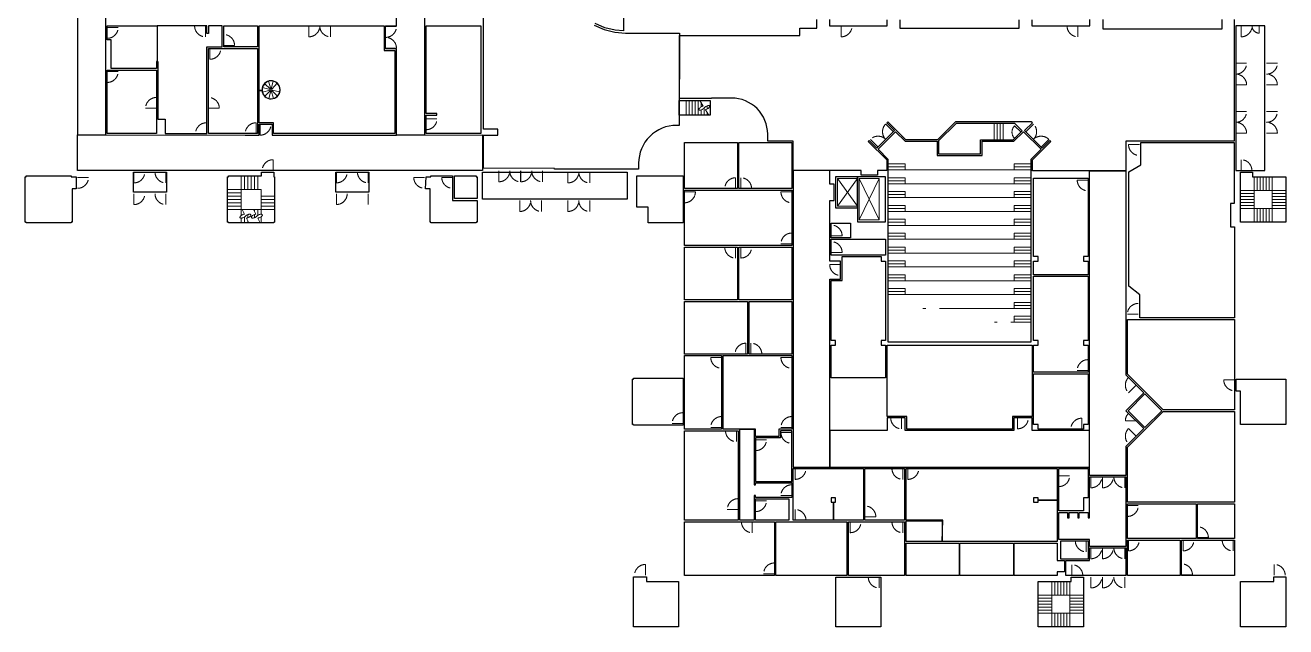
# Model space of a CAD drawing. Header units: inches. Extents: x 1472 to 5724, y 569 to 5704.
# Drawn here: x 1472 to 5657, y 569 to 2566 of the extents above; entities that cross this region are included whole.
import ezdxf

# ---------------------------------------------------------------- set-up
doc = ezdxf.new("R2010")
doc.units = ezdxf.units.IN
doc.header["$LTSCALE"] = 192
doc.header["$MEASUREMENT"] = 0
doc.linetypes.add('HIDDEN', pattern=[0.375, 0.25, -0.125])
for name, color, linetype, lineweight in [('A-DOOR', 3, 'CONTINUOUS', 9), ('A-DOOR-SWNG', 4, 'HIDDEN', 0), ('A-FLOR-EVTR', 3, 'CONTINUOUS', 5), ('A-FLOR-STRS', 6, 'CONTINUOUS', 5)]:
    doc.layers.add(name, color=color, linetype=linetype, lineweight=lineweight)
doc.layers.add('A-SPAC-PPLN-AREA', color=7, linetype='CONTINUOUS', plot=False)

msp = doc.modelspace()

# ---------------------------------------------------------------- linework, layer by layer
at = {"layer": 'A-DOOR'}
for p, q in [((1744.3, 2558.7), (1780.3, 2558.7)), ((2070.3, 2563.7), (2070.3, 2527.7)), ((2413.8, 2563.7), (2413.8, 2527.7)), ((2485.8, 2563.7), (2485.8, 2527.7)), ((2668.3, 2561.7), (2704.3, 2561.7)), ((4180.8, 2563.7), (4180.8, 2527.7)), ((4966.8, 2563.7), (4966.8, 2527.7)), ((5508.8, 2563.7), (5508.8, 2527.7)), ((5568.8, 2563.7), (5568.8, 2539.7)), ((2085.1, 2489.2), (2085.1, 2453.2)), ((2130.8, 2499.2), (2166.8, 2499.2)), ((2668.3, 2489.7), (2704.3, 2489.7)), ((5490.8, 2439.7), (5526.8, 2439.7)), ((5592.8, 2439.7), (5628.8, 2439.7)), ((1744.3, 2412.2), (1780.3, 2412.2)), ((5490.8, 2367.7), (5526.8, 2367.7)), ((5592.8, 2367.7), (5628.8, 2367.7)), ((1907.3, 2290.2), (1871.3, 2290.2)), ((2080.3, 2290.2), (2116.3, 2290.2)), ((5490.8, 2279.7), (5526.8, 2279.7)), ((5592.8, 2279.7), (5628.8, 2279.7)), ((2073.3, 2206.2), (2073.3, 2242.2)), ((2238.3, 2206.2), (2238.3, 2242.2)), ((2251.8, 2237.2), (2251.8, 2201.2)), ((2802.8, 2255.2), (2838.8, 2255.2)), ((4354.1, 2212.6), (4328.7, 2238)), ((4777.8, 2211.2), (4756.6, 2232.4)), ((4793.6, 2212.6), (4819, 2238)), ((4303.2, 2161.7), (4277.7, 2187.1)), ((4844.5, 2161.7), (4869.9, 2187.1)), ((5490.8, 2207.7), (5526.8, 2207.7)), ((5592.8, 2207.7), (5628.8, 2207.7)), ((5170.8, 2169.7), (5134.8, 2169.7)), ((2294.8, 2083.7), (2294.8, 2119.7)), ((5508.3, 2083.7), (5508.3, 2119.7)), ((1645.8, 2060.7), (1681.8, 2060.7)), ((1832.8, 2078.7), (1832.8, 2042.7)), ((1938.8, 2078.7), (1938.8, 2042.7)), ((2504.8, 2078.7), (2504.8, 2042.7)), ((2610.8, 2078.7), (2610.8, 2042.7)), ((2797.8, 2060.7), (2761.8, 2060.7)), ((2890.8, 2060.7), (2854.8, 2060.7)), ((3273.8, 2078.7), (3273.8, 2042.7)), ((3345.8, 2078.7), (3345.8, 2042.7)), ((3830.3, 2023.7), (3830.3, 2059.7)), ((3847.3, 2023.7), (3847.3, 2059.7)), ((5000.3, 2052.2), (4964.3, 2052.2)), ((3660.8, 2012.7), (3696.8, 2012.7)), ((4016.8, 2012.7), (3980.8, 2012.7)), ((1832.8, 2006.7), (1832.8, 1970.7)), ((1938.8, 2006.7), (1938.8, 1970.7)), ((2504.8, 2006.7), (2504.8, 1970.7)), ((2610.8, 2006.7), (2610.8, 1970.7)), ((3113.8, 1983.7), (3113.8, 1947.7)), ((3185.8, 1983.7), (3185.8, 1947.7)), ((3273.8, 1983.7), (3273.8, 1947.7)), ((3345.8, 1983.7), (3345.8, 1947.7)), ((4147.8, 1866.7), (4183.8, 1866.7)), ((3830.3, 1829.2), (3830.3, 1793.2)), ((3847.3, 1829.2), (3847.3, 1793.2)), ((4016.8, 1840.2), (3980.8, 1840.2)), ((4147.8, 1811.5), (4183.8, 1811.5)), ((4178.8, 1771.2), (4142.8, 1771.2)), ((5166.8, 1606.2), (5130.8, 1606.2)), ((3864.3, 1474.2), (3864.3, 1510.2)), ((3881.3, 1474.2), (3881.3, 1510.2)), ((3783.8, 1463.2), (3747.8, 1463.2)), ((4016.8, 1463.2), (3980.8, 1463.2)), ((5000.3, 1419.7), (4964.3, 1419.7)), ((5486.8, 1388.7), (5450.8, 1388.7)), ((5160.3, 1371), (5134.8, 1345.6)), ((4381.3, 1262.2), (4381.3, 1226.2)), ((4766.3, 1262.2), (4766.3, 1226.2)), ((4979.3, 1225.2), (4979.3, 1261.2)), ((3655.8, 1243.7), (3619.8, 1243.7)), ((3783.8, 1230.7), (3747.8, 1230.7)), ((3832.8, 1219.7), (3832.8, 1183.7)), ((4016.8, 1230.7), (3980.8, 1230.7)), ((4016.8, 1213.7), (3980.8, 1213.7)), ((5160.3, 1252.3), (5124.3, 1252.3)), ((5160.3, 1201.4), (5134.8, 1226.8)), ((3896.8, 1189.7), (3932.8, 1189.7)), ((4027.8, 1094.2), (4027.8, 1058.2)), ((4385.3, 1094.2), (4385.3, 1058.2)), ((4402.3, 1094.2), (4402.3, 1058.2)), ((4903.3, 1070.2), (4939.3, 1070.2)), ((5010.1, 1066.2), (5010.1, 1030.2)), ((5048.1, 1066.2), (5048.1, 1030.2)), ((5122.1, 1066.2), (5122.1, 1030.2)), ((3896.8, 987.2), (3932.8, 987.2)), ((4016.8, 1004.2), (3980.8, 1004.2)), ((5131.3, 971.2), (5167.3, 971.2)), ((3838.8, 958.2), (3802.8, 958.2)), ((4027.8, 922.2), (4027.8, 958.2)), ((4259.8, 933.8), (4295.8, 933.8)), ((3885.8, 917.2), (3885.8, 881.2)), ((4210.8, 917.2), (4210.8, 881.2)), ((4385.3, 917.2), (4385.3, 881.2)), ((4994.3, 853.7), (4994.3, 817.7)), ((5134.3, 856.7), (5134.3, 820.7)), ((5315.8, 856.7), (5315.8, 820.7)), ((5363.8, 864.7), (5399.8, 864.7)), ((5481.8, 856.7), (5481.8, 820.7)), ((5010.1, 830.7), (5010.1, 794.7)), ((5048.1, 830.7), (5048.1, 794.7)), ((5122.1, 830.7), (5122.1, 794.7)), ((3530.8, 739.7), (3530.8, 775.7)), ((4946.8, 738.7), (4946.8, 774.7)), ((5618.8, 739.7), (5618.8, 775.7)), ((3959.3, 744.7), (3923.3, 744.7)), ((4306.8, 733.7), (4306.8, 697.7)), ((5010.1, 733.7), (5010.1, 697.7)), ((5048.1, 733.7), (5048.1, 697.7)), ((5122.1, 733.7), (5122.1, 697.7)), ((5310.8, 741.7), (5346.8, 741.7))]:
    msp.add_line(p, q, dxfattribs=at)
at = {"layer": 'A-DOOR', "lineweight": 9}
for p, q in [((1744.3, 2558.7), (1780.3, 2558.7)), ((2070.3, 2563.7), (2070.3, 2527.7)), ((2413.8, 2563.7), (2413.8, 2527.7)), ((2485.8, 2563.7), (2485.8, 2527.7)), ((2668.3, 2561.7), (2704.3, 2561.7)), ((4180.8, 2563.7), (4180.8, 2527.7)), ((2085.1, 2489.2), (2085.1, 2453.2)), ((2130.8, 2499.2), (2166.8, 2499.2)), ((2668.3, 2489.7), (2704.3, 2489.7)), ((1744.3, 2412.2), (1780.3, 2412.2)), ((1907.3, 2290.2), (1871.3, 2290.2)), ((2080.3, 2290.2), (2116.3, 2290.2)), ((2073.3, 2206.2), (2073.3, 2242.2)), ((2238.3, 2206.2), (2238.3, 2242.2)), ((2251.8, 2237.2), (2251.8, 2201.2)), ((2802.8, 2255.2), (2838.8, 2255.2)), ((4354.1, 2212.6), (4328.7, 2238)), ((4303.2, 2161.7), (4277.7, 2187.1)), ((2294.8, 2083.7), (2294.8, 2119.7)), ((1645.8, 2060.7), (1681.8, 2060.7)), ((1832.8, 2078.7), (1832.8, 2042.7)), ((1938.8, 2078.7), (1938.8, 2042.7)), ((2504.8, 2078.7), (2504.8, 2042.7)), ((2610.8, 2078.7), (2610.8, 2042.7)), ((2797.8, 2060.7), (2761.8, 2060.7)), ((2890.8, 2060.7), (2854.8, 2060.7)), ((3830.3, 2023.7), (3830.3, 2059.7)), ((3847.3, 2023.7), (3847.3, 2059.7)), ((3660.8, 2012.7), (3696.8, 2012.7)), ((4016.8, 2012.7), (3980.8, 2012.7)), ((1832.8, 2006.7), (1832.8, 1978.7)), ((1832.8, 1978.7), (1832.8, 1970.7)), ((1938.8, 2006.7), (1938.8, 1978.7)), ((1938.8, 1978.7), (1938.8, 1970.7)), ((2504.8, 2006.7), (2504.8, 1990.2)), ((2504.8, 1990.2), (2504.8, 1970.7)), ((2610.8, 2006.7), (2610.8, 1990.2)), ((2610.8, 1990.2), (2610.8, 1970.7)), ((4147.8, 1866.7), (4183.8, 1866.7)), ((3830.3, 1829.2), (3830.3, 1793.2)), ((3847.3, 1829.2), (3847.3, 1793.2)), ((4016.8, 1840.2), (3980.8, 1840.2)), ((4147.8, 1811.5), (4183.8, 1811.5)), ((4178.8, 1771.2), (4142.8, 1771.2))]:
    msp.add_line(p, q, dxfattribs=at)
at = {"layer": 'A-DOOR', "lineweight": 20}
for p, q in [((3044.5, 2082.4), (3044.5, 2046.4)), ((3116.5, 2082.4), (3116.5, 2046.4)), ((3117.5, 2082.4), (3117.5, 2046.4)), ((3189.5, 2082.4), (3189.5, 2046.4))]:
    msp.add_line(p, q, dxfattribs=at)
at = {"layer": 'A-DOOR-SWNG'}
for centre, radius, start, end in [((1744.3, 2558.7), 36, 270, 360), ((1744.3, 2558.7), 36, 270, 0), ((2070.3, 2563.7), 36, 180, 270), ((2070.3, 2563.7), 36, 180, 270), ((2413.8, 2563.7), 36, 270, 360), ((2413.8, 2563.7), 36, 270, 0), ((2485.8, 2563.7), 36, 180, 270), ((2485.8, 2563.7), 36, 180, 270), ((2668.3, 2561.7), 36, 270, 360), ((2668.3, 2561.7), 36, 270, 0), ((4180.8, 2563.7), 36, 270, 360), ((4180.8, 2563.7), 36, 270, 0), ((4966.8, 2563.7), 36, 180, 270), ((5508.8, 2563.7), 36, 270, 0), ((5568.8, 2563.7), 24, 180, 270), ((2130.8, 2499.2), 36, 0, 90), ((2130.8, 2499.2), 36, 0, 90), ((2668.3, 2489.7), 36, 0, 90), ((2668.3, 2489.7), 36, 0, 90), ((2085.1, 2489.2), 36, 270, 360), ((2085.1, 2489.2), 36, 270, 0), ((5490.8, 2439.7), 36, 270, 0), ((5592.8, 2439.7), 36, 270, 0), ((1744.3, 2412.2), 36, 270, 360), ((1744.3, 2412.2), 36, 270, 0), ((5490.8, 2367.7), 36, 360, 90), ((5592.8, 2367.7), 36, 360, 90), ((1907.3, 2290.2), 36, 90, 180), ((1907.3, 2290.2), 36, 90, 180), ((2080.3, 2290.2), 36, 0, 90), ((2080.3, 2290.2), 36, 0, 90), ((5490.8, 2279.7), 36, 270, 0), ((5592.8, 2279.7), 36, 270, 0), ((2073.3, 2206.2), 36, 90, 180), ((2073.3, 2206.2), 36, 90, 180), ((2238.3, 2206.2), 36, 90, 180), ((2238.3, 2206.2), 36, 90, 180), ((2251.8, 2237.2), 36, 270, 0), ((2251.8, 2237.2), 36, 270, 0), ((2802.8, 2255.2), 36, 270, 360), ((2802.8, 2255.2), 36, 270, 0), ((4354.1, 2212.6), 36, 135, 225), ((4354.1, 2212.6), 36, 135, 225), ((4777.8, 2211.2), 30, 135, 225), ((4793.6, 2212.6), 36, 315, 45), ((5490.8, 2207.7), 36, 360, 90), ((5592.8, 2207.7), 36, 360, 90), ((4303.2, 2161.7), 36, 45, 135), ((4303.2, 2161.7), 36, 45, 135), ((4844.5, 2161.7), 36, 45, 135), ((5170.8, 2169.7), 36, 180, 270), ((2294.8, 2083.7), 36, 90, 180), ((2294.8, 2083.7), 36, 90, 180), ((5508.3, 2083.7), 36, 360, 90), ((1645.8, 2060.7), 36, 270, 360), ((1645.8, 2060.7), 36, 270, 0), ((1832.8, 2078.7), 36, 270, 0), ((1832.8, 2078.7), 36, 270, 0), ((1938.8, 2078.7), 36, 180, 270), ((1938.8, 2078.7), 36, 180, 270), ((2504.8, 2078.7), 36, 270, 0), ((2504.8, 2078.7), 36, 270, 0), ((2610.8, 2078.7), 36, 180, 270), ((2610.8, 2078.7), 36, 180, 270), ((2797.8, 2060.7), 36, 180, 270), ((2797.8, 2060.7), 36, 180, 270), ((2890.8, 2060.7), 36, 180, 270), ((2890.8, 2060.7), 36, 180, 270), ((3044.5, 2082.4), 36, 270, 0), ((3116.5, 2082.4), 36, 180, 270), ((3117.5, 2082.4), 36, 270, 0), ((3189.5, 2082.4), 36, 180, 270), ((3273.8, 2078.7), 36, 270, 0), ((3345.8, 2078.7), 36, 180, 270), ((3830.3, 2023.7), 36, 90, 180), ((3830.3, 2023.7), 36, 90, 180), ((3847.3, 2023.7), 36, 0, 90), ((3847.3, 2023.7), 36, 0, 90), ((5000.3, 2052.2), 36, 180, 270), ((3660.8, 2012.7), 36, 324.0343, 0), ((4016.8, 2012.7), 36, 180, 270), ((4016.8, 2012.7), 36, 180, 270), ((1832.8, 2006.7), 36, 270, 0), ((1938.8, 2006.7), 36, 180, 270), ((2504.8, 2006.7), 36, 270, 332.7881), ((2504.8, 2006.7), 36, 332.7881, 0), ((3113.8, 1983.7), 36, 270, 0), ((3185.8, 1983.7), 36, 180, 270), ((3273.8, 1983.7), 36, 270, 0), ((3345.8, 1983.7), 36, 180, 270), ((3660.8, 2012.7), 36, 270, 324), ((4147.8, 1866.7), 36, 0, 90), ((4147.8, 1866.7), 36, 0, 90), ((4016.8, 1840.2), 36, 90, 180), ((4016.8, 1840.2), 36, 90, 180), ((4147.8, 1811.5), 36, 0, 90), ((4147.8, 1811.5), 36, 0, 90), ((3830.3, 1829.2), 36, 180, 270), ((3830.3, 1829.2), 36, 180, 270), ((3847.3, 1829.2), 36, 270, 0), ((3847.3, 1829.2), 36, 270, 0), ((4178.8, 1771.2), 36, 180, 270), ((4178.8, 1771.2), 36, 180, 270), ((5166.8, 1606.2), 36, 90, 180), ((3864.3, 1474.2), 36, 90, 180), ((3881.3, 1474.2), 36, 0, 90), ((3783.8, 1463.2), 36, 180, 270), ((4016.8, 1463.2), 36, 180, 270), ((5000.3, 1419.7), 36, 90, 180), ((5160.3, 1371), 36, 135, 225), ((5486.8, 1388.7), 36, 180, 270), ((3655.8, 1243.7), 36, 90, 180), ((3783.8, 1230.7), 36, 90, 180), ((4016.8, 1230.7), 36, 90, 180), ((4381.3, 1262.2), 36, 180, 270), ((4766.3, 1262.2), 36, 270, 0), ((4979.3, 1225.2), 36, 90, 180), ((5160.3, 1252.3), 36, 135, 180), ((3832.8, 1219.7), 36, 180, 270), ((4016.8, 1213.7), 36, 180, 270), ((5160.3, 1201.4), 36, 135, 225), ((3896.8, 1189.7), 36, 270, 0), ((4027.8, 1094.2), 36, 270, 360), ((4385.3, 1094.2), 36, 180, 270), ((4402.3, 1094.2), 36, 270, 0), ((4903.3, 1070.2), 36, 270, 0), ((5010.1, 1066.2), 36, 270, 0), ((5048.1, 1066.2), 36, 270, 0), ((5122.1, 1066.2), 36, 180, 270), ((4016.8, 1004.2), 36, 90, 180), ((3838.8, 958.2), 36, 90, 180), ((3896.8, 987.2), 36, 270, 360), ((4259.8, 933.8), 36, 0, 90), ((5131.3, 971.2), 36, 270, 0), ((4027.8, 922.2), 36, 0, 90), ((3885.8, 917.2), 36, 180, 270), ((4210.8, 917.2), 36, 270, 360), ((4385.3, 917.2), 36, 180, 270), ((5363.8, 864.7), 36, 0, 90), ((4994.3, 853.7), 36, 180, 270), ((5134.3, 856.7), 36, 270, 0), ((5315.8, 856.7), 36, 270, 0), ((5481.8, 856.7), 36, 180, 270), ((5010.1, 830.7), 36, 270, 0), ((5048.1, 830.7), 36, 270, 0), ((5122.1, 830.7), 36, 180, 270), ((3530.8, 739.7), 36, 90, 180), ((3959.3, 744.7), 36, 90, 180), ((4946.8, 738.7), 36, 0, 90), ((5310.8, 741.7), 36, 0, 90), ((5618.8, 739.7), 36, 360, 90), ((4306.8, 733.7), 36, 180, 270), ((5010.1, 733.7), 36, 270, 0), ((5048.1, 733.7), 36, 270, 0), ((5122.1, 733.7), 36, 180, 270)]:
    msp.add_arc(centre, radius, start, end, dxfattribs=at)
at = {"layer": 'A-FLOR-EVTR'}
for p, q in [((4234.8, 1965.7), (4168.3, 2057.2)), ((4234.8, 2057.2), (4168.3, 1965.7)), ((4168.3, 1965.7), (4168.3, 2057.2)), ((4168.3, 2057.2), (4234.8, 2057.2)), ((4234.8, 1965.7), (4234.8, 2057.2)), ((4307.3, 1919.7), (4240.8, 2057.2)), ((4307.3, 2057.2), (4240.8, 1919.7)), ((4240.8, 2057.2), (4307.3, 2057.2)), ((4240.8, 1919.7), (4240.8, 2057.2)), ((4307.3, 2057.2), (4307.3, 1919.7)), ((4168.3, 1965.7), (4234.8, 1965.7)), ((4240.8, 1919.7), (4307.3, 1919.7))]:
    msp.add_line(p, q, dxfattribs=at)
at = {"layer": 'A-FLOR-EVTR', "color": 253}
msp.add_line((4240.8, 1919.7), (4240.8, 2057.2), dxfattribs=at)
at = {"layer": 'A-FLOR-EVTR', "color": 253, "flags": 128}
for points in [[(4168.3, 1965.7), (4234.8, 1965.7), (4168.3, 2057.2)], [(4234.8, 1965.7), (4234.8, 2057.2), (4168.3, 1965.7), (4168.3, 2057.2), (4234.8, 2057.2)], [(4307.3, 2057.2), (4240.8, 1919.7), (4307.3, 1919.7), (4240.8, 2057.2), (4307.3, 2057.2), (4307.3, 1919.7)]]:
    msp.add_lwpolyline(points, dxfattribs=at)
at = {"layer": 'A-FLOR-STRS'}
for p, q in [((2285.1, 2352.5), (2258.9, 2359)), ((2285.1, 2350.9), (2259.2, 2343.5)), ((2285.8, 2353.8), (2266.4, 2372.6)), ((2285.9, 2349.6), (2267.2, 2330.2)), ((2287.2, 2354.6), (2279.7, 2380.6)), ((2287.3, 2348.8), (2280.8, 2322.6)), ((2288.7, 2354.7), (2295.2, 2380.9)), ((2288.8, 2348.9), (2296.3, 2322.9)), ((2290.1, 2353.9), (2308.8, 2373.3)), ((2290.2, 2349.7), (2309.6, 2330.9)), ((2290.9, 2351), (2317.1, 2344.5)), ((3666.3, 2315.7), (3666.3, 2267.7)), ((3676.3, 2315.7), (3676.3, 2267.7)), ((3686.3, 2315.7), (3686.3, 2267.7)), ((3696.3, 2315.7), (3696.3, 2267.7)), ((3706.3, 2315.7), (3706.3, 2267.7)), ((3722.4, 2297.9), (3711.3, 2315.7)), ((3716.3, 2307.7), (3716.3, 2295.4)), ((3716.3, 2284.7), (3716.3, 2267.7)), ((3726.3, 2291.7), (3726.3, 2267.7)), ((3741.3, 2267.7), (3730.2, 2285.5)), ((3736.3, 2298.7), (3736.3, 2288)), ((3736.3, 2275.7), (3736.3, 2267.7)), ((4688.4, 2240.2), (4688.4, 2185.7)), ((4698.4, 2240.2), (4698.4, 2185.7)), ((4708.4, 2240.2), (4708.4, 2185.7)), ((4718.4, 2240.2), (4718.4, 2185.7)), ((4336.8, 2105.7), (4392.8, 2105.7)), ((4336.8, 2095.7), (4392.8, 2095.7)), ((4392.8, 2105.7), (4392.8, 2085.7)), ((4810.8, 2105.7), (4754.8, 2105.7)), ((4754.8, 2105.7), (4754.8, 2085.7)), ((4810.8, 2095.7), (4754.8, 2095.7)), ((2188.8, 2065.7), (2188.8, 2020.7)), ((2199.8, 2065.7), (2199.8, 2020.7)), ((2210.8, 2065.7), (2210.8, 2020.7)), ((2221.8, 2065.7), (2221.8, 2020.7)), ((2232.8, 2065.7), (2232.8, 2020.7)), ((2243.8, 2065.7), (2243.8, 2020.7)), ((4336.8, 2085.7), (4392.8, 2085.7)), ((4336.8, 2059.7), (4392.8, 2059.7)), ((4392.8, 2085.7), (4754.8, 2085.7)), ((4392.8, 2059.7), (4392.8, 2039.7)), ((4754.8, 2085.7), (4810.8, 2085.7)), ((4754.8, 2059.7), (4754.8, 2039.7)), ((4810.8, 2059.7), (4754.8, 2059.7)), ((5551.8, 2017.7), (5551.8, 2062.7)), ((5561.8, 2017.7), (5561.8, 2062.7)), ((5571.8, 2017.7), (5571.8, 2062.7)), ((5581.8, 2017.7), (5581.8, 2062.7)), ((5591.8, 2017.7), (5591.8, 2062.7)), ((5601.8, 2017.7), (5601.8, 2062.7)), ((5611.8, 2017.7), (5611.8, 2062.7)), ((2143.8, 2020.7), (2188.8, 2020.7)), ((2143.8, 2009.7), (2188.8, 2009.7)), ((2188.8, 2020.7), (2254.8, 2020.7)), ((2188.8, 2020.7), (2188.8, 1954.7)), ((2254.8, 2020.7), (2254.8, 1954.7)), ((4336.8, 2049.7), (4392.8, 2049.7)), ((4336.8, 2039.7), (4392.8, 2039.7)), ((4336.8, 2013.7), (4392.8, 2013.7)), ((4392.8, 2039.7), (4754.8, 2039.7)), ((4392.8, 2013.7), (4392.8, 1993.7)), ((4810.8, 2049.7), (4754.8, 2049.7)), ((4754.8, 2039.7), (4810.8, 2039.7)), ((4754.8, 2013.7), (4754.8, 1993.7)), ((4810.8, 2013.7), (4754.8, 2013.7)), ((5551.8, 2017.7), (5506.8, 2017.7)), ((5551.8, 1957.7), (5551.8, 2017.7)), ((5551.8, 2017.7), (5611.8, 2017.7)), ((5611.8, 2017.7), (5656.8, 2017.7)), ((5611.8, 2017.7), (5611.8, 1957.7)), ((2143.8, 1998.7), (2188.8, 1998.7)), ((2143.8, 1987.7), (2188.8, 1987.7)), ((2143.8, 1976.7), (2188.8, 1976.7)), ((2254.8, 1998.7), (2299.8, 1998.7)), ((2254.8, 1987.7), (2299.8, 1987.7)), ((2254.8, 1976.7), (2299.8, 1976.7)), ((4336.8, 2003.7), (4392.8, 2003.7)), ((4336.8, 1993.7), (4392.8, 1993.7)), ((4336.8, 1967.7), (4392.8, 1967.7)), ((4392.8, 1993.7), (4754.8, 1993.7)), ((4392.8, 1967.7), (4392.8, 1947.7)), ((4810.8, 2003.7), (4754.8, 2003.7)), ((4754.8, 1993.7), (4810.8, 1993.7)), ((4754.8, 1967.7), (4754.8, 1947.7)), ((4810.8, 1967.7), (4754.8, 1967.7)), ((5551.8, 2007.7), (5506.8, 2007.7)), ((5551.8, 1997.7), (5506.8, 1997.7)), ((5551.8, 1987.7), (5506.8, 1987.7)), ((5551.8, 1977.7), (5506.8, 1977.7)), ((5551.8, 1967.7), (5506.8, 1967.7)), ((5611.8, 2007.7), (5656.8, 2007.7)), ((5611.8, 1997.7), (5656.8, 1997.7)), ((5611.8, 1987.7), (5656.8, 1987.7)), ((5611.8, 1977.7), (5656.8, 1977.7)), ((5611.8, 1967.7), (5656.8, 1967.7)), ((2143.8, 1965.7), (2188.8, 1965.7)), ((2143.8, 1954.7), (2188.8, 1954.7)), ((2188.8, 1954.7), (2188.8, 1934.4)), ((2188.8, 1954.7), (2254.8, 1954.7)), ((2188.8, 1925.8), (2188.8, 1909.7)), ((2199.6, 1938.8), (2191.8, 1954.7)), ((2199.8, 1929.7), (2199.8, 1909.7)), ((2213.8, 1909.7), (2206.1, 1925.6)), ((2210.8, 1937.3), (2210.8, 1926.8)), ((2237.6, 1938.8), (2229.8, 1954.7)), ((2232.8, 1954.7), (2232.8, 1948.6)), ((2232.8, 1937.6), (2232.8, 1927.1)), ((2243.8, 1954.7), (2243.8, 1934.7)), ((2251.8, 1909.7), (2244.1, 1925.6)), ((2254.8, 1965.7), (2299.8, 1965.7)), ((2254.8, 1954.7), (2299.8, 1954.7)), ((2254.8, 1954.7), (2254.8, 1938.6)), ((2254.8, 1930), (2254.8, 1909.7)), ((4336.8, 1957.7), (4392.8, 1957.7)), ((4336.8, 1947.7), (4392.8, 1947.7)), ((4392.8, 1947.7), (4754.8, 1947.7)), ((4810.8, 1957.7), (4754.8, 1957.7)), ((4754.8, 1947.7), (4810.8, 1947.7)), ((5551.8, 1957.7), (5506.8, 1957.7)), ((5551.8, 1957.7), (5551.8, 1912.7)), ((5611.8, 1957.7), (5551.8, 1957.7)), ((5561.8, 1957.7), (5561.8, 1912.7)), ((5571.8, 1957.7), (5571.8, 1912.7)), ((5581.8, 1957.7), (5581.8, 1912.7)), ((5591.8, 1957.7), (5591.8, 1912.7)), ((5601.8, 1957.7), (5601.8, 1912.7)), ((5611.8, 1957.7), (5611.8, 1912.7)), ((5611.8, 1957.7), (5656.8, 1957.7)), ((2210.8, 1915.8), (2210.8, 1909.7)), ((4336.8, 1921.7), (4392.8, 1921.7)), ((4336.8, 1911.7), (4392.8, 1911.7)), ((4336.8, 1901.7), (4392.8, 1901.7)), ((4392.8, 1921.7), (4392.8, 1901.7)), ((4392.8, 1901.7), (4754.8, 1901.7)), ((4754.8, 1921.7), (4754.8, 1901.7)), ((4810.8, 1921.7), (4754.8, 1921.7)), ((4810.8, 1911.7), (4754.8, 1911.7)), ((4754.8, 1901.7), (4810.8, 1901.7)), ((4336.8, 1875.7), (4392.8, 1875.7)), ((4336.8, 1865.7), (4392.8, 1865.7)), ((4336.8, 1855.7), (4392.8, 1855.7)), ((4392.8, 1875.7), (4392.8, 1855.7)), ((4392.8, 1855.7), (4754.8, 1855.7)), ((4754.8, 1875.7), (4754.8, 1855.7)), ((4810.8, 1875.7), (4754.8, 1875.7)), ((4810.8, 1865.7), (4754.8, 1865.7)), ((4754.8, 1855.7), (4810.8, 1855.7)), ((4336.8, 1829.7), (4392.8, 1829.7)), ((4336.8, 1819.7), (4392.8, 1819.7)), ((4336.8, 1809.7), (4392.8, 1809.7)), ((4392.8, 1829.7), (4392.8, 1809.7)), ((4392.8, 1809.7), (4754.8, 1809.7)), ((4754.8, 1829.7), (4754.8, 1809.7)), ((4810.8, 1829.7), (4754.8, 1829.7)), ((4810.8, 1819.7), (4754.8, 1819.7)), ((4754.8, 1809.7), (4810.8, 1809.7)), ((4336.8, 1783.7), (4392.8, 1783.7)), ((4336.8, 1773.7), (4392.8, 1773.7)), ((4336.8, 1763.7), (4392.8, 1763.7)), ((4392.8, 1783.7), (4392.8, 1763.7)), ((4392.8, 1763.7), (4754.8, 1763.7)), ((4754.8, 1783.7), (4754.8, 1763.7)), ((4810.8, 1783.7), (4754.8, 1783.7)), ((4810.8, 1773.7), (4754.8, 1773.7)), ((4754.8, 1763.7), (4810.8, 1763.7)), ((4336.8, 1737.7), (4392.8, 1737.7)), ((4336.8, 1727.7), (4392.8, 1727.7)), ((4336.8, 1717.7), (4392.8, 1717.7)), ((4392.8, 1737.7), (4392.8, 1717.7)), ((4392.8, 1717.7), (4754.8, 1717.7)), ((4810.8, 1737.7), (4754.8, 1737.7)), ((4754.8, 1737.7), (4754.8, 1717.7)), ((4810.8, 1727.7), (4754.8, 1727.7)), ((4754.8, 1717.7), (4810.8, 1717.7)), ((4336.8, 1691.7), (4392.8, 1691.7)), ((4336.8, 1681.7), (4392.8, 1681.7)), ((4392.8, 1691.7), (4392.8, 1671.7)), ((4754.8, 1691.7), (4754.8, 1671.7)), ((4810.8, 1691.7), (4754.8, 1691.7)), ((4810.8, 1681.7), (4754.8, 1681.7)), ((4336.8, 1671.7), (4392.8, 1671.7)), ((4392.8, 1671.7), (4754.8, 1671.7)), ((4754.8, 1671.7), (4810.8, 1671.7)), ((4754.8, 1645.7), (4754.8, 1625.7)), ((4810.8, 1645.7), (4754.8, 1645.7)), ((4810.8, 1635.7), (4754.8, 1635.7)), ((4452.4, 1625.7), (4462, 1625.7)), ((4506.9, 1625.7), (4754.8, 1625.7)), ((4754.8, 1625.7), (4810.8, 1625.7)), ((4754.8, 1599.7), (4754.8, 1579.7)), ((4810.8, 1599.7), (4754.8, 1599.7)), ((4689.4, 1579.7), (4699, 1579.7)), ((4743.9, 1579.7), (4754.8, 1579.7)), ((4810.8, 1589.7), (4754.8, 1589.7)), ((4754.8, 1579.7), (4810.8, 1579.7)), ((4879.8, 673.7), (4879.8, 718.7)), ((4889.8, 673.7), (4889.8, 718.7)), ((4899.8, 673.7), (4899.8, 718.7)), ((4909.8, 673.7), (4909.8, 718.7)), ((4919.8, 673.7), (4919.8, 718.7)), ((4929.8, 673.7), (4929.8, 718.7)), ((4939.8, 673.7), (4939.8, 718.7)), ((4879.8, 673.7), (4834.8, 673.7)), ((4879.8, 613.7), (4879.8, 673.7)), ((4879.8, 673.7), (4939.8, 673.7)), ((4939.8, 673.7), (4939.8, 613.7)), ((4939.8, 673.7), (4984.8, 673.7)), ((4879.8, 663.7), (4834.8, 663.7)), ((4879.8, 653.7), (4834.8, 653.7)), ((4879.8, 643.7), (4834.8, 643.7)), ((4879.8, 633.7), (4834.8, 633.7)), ((4939.8, 663.7), (4984.8, 663.7)), ((4939.8, 653.7), (4984.8, 653.7)), ((4939.8, 643.7), (4984.8, 643.7)), ((4939.8, 633.7), (4984.8, 633.7)), ((4879.8, 623.7), (4834.8, 623.7)), ((4879.8, 613.7), (4834.8, 613.7)), ((4939.8, 613.7), (4879.8, 613.7)), ((4879.8, 613.7), (4879.8, 568.7)), ((4889.8, 613.7), (4889.8, 568.7)), ((4899.8, 613.7), (4899.8, 568.7)), ((4909.8, 613.7), (4909.8, 568.7)), ((4919.8, 613.7), (4919.8, 568.7)), ((4929.8, 613.7), (4929.8, 568.7)), ((4939.8, 623.7), (4984.8, 623.7)), ((4939.8, 613.7), (4984.8, 613.7)), ((4939.8, 613.7), (4939.8, 568.7))]:
    msp.add_line(p, q, dxfattribs=at)
at = {"layer": 'A-FLOR-STRS', "color": 253}
for p, q in [((2285.1, 2352.5), (2258.9, 2359)), ((2285.1, 2350.9), (2259.2, 2343.5)), ((2285.8, 2353.8), (2266.4, 2372.6)), ((2285.9, 2349.6), (2267.2, 2330.2)), ((2287.2, 2354.6), (2279.7, 2380.6)), ((2287.3, 2348.8), (2280.8, 2322.6)), ((2288.7, 2354.7), (2295.2, 2380.9)), ((2288.8, 2348.9), (2296.3, 2322.9)), ((2290.1, 2353.9), (2308.8, 2373.3)), ((2290.2, 2349.7), (2309.6, 2330.9)), ((2290.9, 2351), (2317.1, 2344.5)), ((3666.3, 2315.7), (3666.3, 2267.7)), ((3676.3, 2315.7), (3676.3, 2267.7)), ((3686.3, 2315.7), (3686.3, 2267.7)), ((3696.3, 2315.7), (3696.3, 2267.7)), ((3706.3, 2315.7), (3706.3, 2267.7)), ((3722.4, 2297.9), (3711.3, 2315.7)), ((3716.3, 2307.7), (3716.3, 2295.4)), ((3716.3, 2284.7), (3716.3, 2267.7)), ((3726.3, 2291.7), (3726.3, 2267.7)), ((3741.3, 2267.7), (3730.2, 2285.5)), ((3736.3, 2298.7), (3736.3, 2288)), ((3736.3, 2275.7), (3736.3, 2267.7)), ((2199.8, 2065.7), (2199.8, 2020.7)), ((2210.8, 2065.7), (2210.8, 2020.7)), ((2221.8, 2065.7), (2221.8, 2020.7)), ((2232.8, 2065.7), (2232.8, 2020.7)), ((2243.8, 2065.7), (2243.8, 2020.7)), ((2143.8, 2009.7), (2188.8, 2009.7)), ((2143.8, 1998.7), (2188.8, 1998.7)), ((2143.8, 1987.7), (2188.8, 1987.7)), ((2143.8, 1976.7), (2188.8, 1976.7)), ((2254.8, 1998.7), (2299.8, 1998.7)), ((2254.8, 1987.7), (2299.8, 1987.7)), ((2254.8, 1976.7), (2299.8, 1976.7)), ((2143.8, 1965.7), (2188.8, 1965.7)), ((2188.8, 1925.8), (2188.8, 1909.7)), ((2199.6, 1938.8), (2191.8, 1954.7)), ((2199.8, 1929.7), (2199.8, 1909.7)), ((2213.8, 1909.7), (2206.1, 1925.6)), ((2210.8, 1937.3), (2210.8, 1926.8)), ((2237.6, 1938.8), (2229.8, 1954.7)), ((2232.8, 1954.7), (2232.8, 1948.6)), ((2232.8, 1937.6), (2232.8, 1927.1)), ((2243.8, 1954.7), (2243.8, 1934.7)), ((2251.8, 1909.7), (2244.1, 1925.6)), ((2254.8, 1965.7), (2299.8, 1965.7)), ((2254.8, 1930), (2254.8, 1909.7)), ((2210.8, 1915.8), (2210.8, 1909.7))]:
    msp.add_line(p, q, dxfattribs=at)
at = {"layer": 'A-FLOR-STRS'}
for points in [[(3730.2, 2285.5, 0.045361), (3732.9, 2286.3, 0.044124), (3736.9, 2288.3, 0.044124), (3740.6, 2291.1, 0.057554), (3742.9, 2293.7, 0.099852), (3744.1, 2296.6, 0.19397), (3743.8, 2298.3, 0.19397), (3742.5, 2299.3, 0.099852), (3739.3, 2299.5, 0.057554), (3735.9, 2298.5, 0.044124), (3731.8, 2296.5, 0.044124), (3728.2, 2293.7, 0.045361), (3726.3, 2291.7, -0.045361), (3724.5, 2289.7, -0.044124), (3720.8, 2286.9, -0.044124), (3716.8, 2284.9, -0.057554), (3713.4, 2283.9, -0.099852), (3710.2, 2284.1, -0.19397), (3708.8, 2285.1, -0.19397), (3708.5, 2286.8, -0.099852), (3709.8, 2289.7, -0.057554), (3712.1, 2292.3, -0.044124), (3715.7, 2295.1, -0.044124), (3719.8, 2297.1, -0.045361), (3722.4, 2297.9)], [(2206.1, 1925.6, 0.045361), (2208.8, 1926.1, 0.044124), (2213, 1927.8, 0.044124), (2216.9, 1930.1, 0.057554), (2219.5, 1932.5, 0.099852), (2221.1, 1935.3, 0.19397), (2220.9, 1937, 0.19397), (2219.7, 1938.1, 0.099852), (2216.5, 1938.6, 0.057554), (2213.1, 1938, 0.044124), (2208.8, 1936.4, 0.044124), (2204.9, 1934, 0.045361), (2202.8, 1932.2, -0.045361), (2200.8, 1930.4, -0.044124), (2196.9, 1928, -0.044124), (2192.6, 1926.4, -0.057554), (2189.2, 1925.8, -0.099852), (2186, 1926.3, -0.19397), (2184.7, 1927.4, -0.19397), (2184.6, 1929.1, -0.099852), (2186.2, 1931.9, -0.057554), (2188.7, 1934.3, -0.044124), (2192.6, 1936.6, -0.044124), (2196.9, 1938.3, -0.045361), (2199.6, 1938.8)], [(2244.1, 1925.6, 0.045361), (2246.8, 1926.1, 0.044124), (2251, 1927.8, 0.044124), (2254.9, 1930.1, 0.057554), (2257.5, 1932.5, 0.099852), (2259.1, 1935.3, 0.19397), (2258.9, 1937, 0.19397), (2257.7, 1938.1, 0.099852), (2254.5, 1938.6, 0.057554), (2251.1, 1938, 0.044124), (2246.8, 1936.4, 0.044124), (2242.9, 1934, 0.045361), (2240.8, 1932.2, -0.045361), (2238.8, 1930.4, -0.044124), (2234.9, 1928, -0.044124), (2230.6, 1926.4, -0.057554), (2227.2, 1925.8, -0.099852), (2224, 1926.3, -0.19397), (2222.7, 1927.4, -0.19397), (2222.6, 1929.1, -0.099852), (2224.2, 1931.9, -0.057554), (2226.7, 1934.3, -0.044124), (2230.6, 1936.6, -0.044124), (2234.9, 1938.3, -0.045361), (2237.6, 1938.8)]]:
    msp.add_lwpolyline(points, format="xyb", dxfattribs=at)
at = {"layer": 'A-FLOR-STRS', "color": 253, "flags": 128}
for points in [[(2188.8, 2065.7), (2188.8, 2020.7), (2143.8, 2020.7)], [(2299.8, 1954.7), (2254.8, 1954.7), (2188.8, 1954.7), (2188.8, 2020.7), (2254.8, 2020.7), (2254.8, 1954.7), (2254.8, 1938.6)], [(2143.8, 1954.7), (2188.8, 1954.7), (2188.8, 1934.4)]]:
    msp.add_lwpolyline(points, dxfattribs=at)
at = {"layer": 'A-FLOR-STRS'}
msp.add_circle((2288, 2351.7), 3, dxfattribs=at)
at = {"layer": 'A-FLOR-STRS', "color": 253}
msp.add_circle((2288, 2351.7), 3, dxfattribs=at)
at = {"layer": 'A-FLOR-STRS'}
msp.add_arc((2288, 2351.7), 30, 46.0488, 346.0488, dxfattribs=at)
at = {"layer": 'A-FLOR-STRS', "color": 253}
for centre, radius, start, end in [((2288, 2351.7), 30, 46.0488, 346.0488), ((3716.5, 2285.1), 8.1, 145.2872, 168.0961), ((3710.7, 2286.3), 2.27, 168.0961, 212.0054), ((3710.7, 2286.3), 2.27, 212.0054, 255.9147), ((3722.3, 2281), 15.2, 132.1112, 145.2872), ((3712.2, 2291.9), 8.1, 255.9147, 278.7236), ((3729.5, 2273.1), 25.9, 122.0054, 132.1112), ((3711.1, 2299), 15.2, 278.7236, 291.8995), ((3729.5, 2273.1), 25.9, 111.8995, 122.0054), ((3707.1, 2308.9), 25.9, 291.8995, 302.0054), ((3725.5, 2283), 15.2, 101.5108, 111.8995), ((3707.1, 2308.9), 25.9, 302.0054, 312.1112), ((3714.2, 2301), 15.2, 312.1112, 322.5), ((3738.4, 2282.4), 15.2, 132.1112, 142.5), ((3745.6, 2274.5), 25.9, 122.0054, 132.1112), ((3727.2, 2300.4), 15.2, 281.5108, 291.8995), ((3745.6, 2274.5), 25.9, 111.8995, 122.0054), ((3723.2, 2310.3), 25.9, 291.8995, 302.0054), ((3741.6, 2284.4), 15.2, 98.7236, 111.8995), ((3723.2, 2310.3), 25.9, 302.0054, 312.1112), ((3740.5, 2291.5), 8.1, 75.9147, 98.7236), ((3730.3, 2302.4), 15.2, 312.1112, 325.2872), ((3741.9, 2297.1), 2.27, 32.0054, 75.9147), ((3736.2, 2298.3), 8.1, 325.2872, 348.0961), ((3741.9, 2297.1), 2.27, 348.0961, 32.0054), ((2186.8, 1928.4), 2.27, 162.1442, 206.0535), ((2192.3, 1926.6), 8.1, 139.3353, 162.1442), ((2186.8, 1928.4), 2.27, 206.0535, 249.9628), ((2188.8, 1933.9), 8.1, 249.9628, 272.7717), ((2197.7, 1922), 15.2, 126.1594, 139.3353), ((2204, 1913.4), 25.9, 116.0535, 126.1594), ((2188.4, 1941), 15.2, 272.7717, 285.9476), ((2204, 1913.4), 25.9, 105.9476, 116.0535), ((2185.5, 1951.3), 25.9, 285.9476, 296.0535), ((2201.1, 1923.6), 15.2, 95.5589, 105.9476), ((2185.5, 1951.3), 25.9, 296.0535, 306.1594), ((2191.8, 1942.7), 15.2, 306.1594, 316.5481), ((2213.9, 1921.7), 15.2, 126.1594, 136.5481), ((2220.2, 1913.1), 25.9, 116.0535, 126.1594), ((2204.6, 1940.8), 15.2, 275.5589, 285.9476), ((2220.2, 1913.1), 25.9, 105.9476, 116.0535), ((2201.7, 1951), 25.9, 285.9476, 296.0535), ((2201.7, 1951), 25.9, 296.0535, 306.1594), ((2217.3, 1923.4), 15.2, 92.7717, 105.9476), ((2216.9, 1930.5), 8.1, 69.9628, 92.7717), ((2207.9, 1942.4), 15.2, 306.1594, 319.3353), ((2213.4, 1937.8), 8.1, 319.3353, 342.1442), ((2218.9, 1936), 2.27, 26.0535, 69.9628), ((2218.9, 1936), 2.27, 342.1442, 26.0535), ((2224.8, 1928.4), 2.27, 162.1442, 206.0535), ((2230.3, 1926.6), 8.1, 139.3353, 162.1442), ((2224.8, 1928.4), 2.27, 206.0535, 249.9628), ((2226.8, 1933.9), 8.1, 249.9628, 272.7717), ((2235.7, 1922), 15.2, 126.1594, 139.3353), ((2242, 1913.4), 25.9, 116.0535, 126.1594), ((2226.4, 1941), 15.2, 272.7717, 285.9476), ((2242, 1913.4), 25.9, 105.9476, 116.0535), ((2223.5, 1951.3), 25.9, 285.9476, 296.0535), ((2239.1, 1923.6), 15.2, 95.5589, 105.9476), ((2223.5, 1951.3), 25.9, 296.0535, 306.1594), ((2229.8, 1942.7), 15.2, 306.1594, 316.5481), ((2251.9, 1921.7), 15.2, 126.1594, 136.5481), ((2258.2, 1913.1), 25.9, 116.0535, 126.1594), ((2242.6, 1940.8), 15.2, 275.5589, 285.9476), ((2258.2, 1913.1), 25.9, 105.9476, 116.0535), ((2239.7, 1951), 25.9, 285.9476, 296.0535), ((2239.7, 1951), 25.9, 296.0535, 306.1594), ((2255.3, 1923.4), 15.2, 92.7717, 105.9476), ((2254.9, 1930.5), 8.1, 69.9628, 92.7717), ((2245.9, 1942.4), 15.2, 306.1594, 319.3353), ((2251.4, 1937.8), 8.1, 319.3353, 342.1442), ((2256.9, 1936), 2.27, 26.0535, 69.9628), ((2256.9, 1936), 2.27, 342.1442, 26.0535)]:
    msp.add_arc(centre, radius, start, end, dxfattribs=at)
at = {"layer": 'A-SPAC-PPLN-AREA'}
for points in [[(1739.3, 2201.7), (1739.3, 2873.2), (1728.1, 2873.2), (1728.1, 2849.2), (1723.1, 2849.2), (1723.1, 2873.2), (1645.8, 2873.2), (1645.8, 2561.7), (1645.8, 2201.7)], [(2797.8, 2201.7), (2704.3, 2201.2), (2704.3, 2487.7), (2668.3, 2487.7), (2668.3, 2563.7), (2704.3, 2563.7), (2704.3, 2707.7), (2668.3, 2707.7), (2668.3, 2755.7), (2797.8, 2755.7), (2797.8, 2201.7)], [(1757.3, 2422.2), (1757.3, 2517.7), (1744.3, 2517.7), (1744.3, 2563.7), (1909.8, 2563.7), (1909.8, 2446.2), (1907.3, 2446.2), (1907.3, 2422.2), (1757.3, 2422.2)], [(2075.3, 2494.2), (2125.8, 2494.2), (2125.8, 2563.7), (2080.3, 2563.7), (2080.3, 2539.2), (2075.3, 2539.2), (2075.3, 2563.7), (1909.8, 2563.7), (1909.8, 2446.2), (1912.3, 2446.2), (1912.3, 2254.2), (1936.3, 2254.2), (1936.3, 2206.2), (2075.3, 2206.2), (2075.3, 2494.2)], [(2130.8, 2563.7), (2243.3, 2563.7), (2243.3, 2494.2), (2130.8, 2494.2)], [(2802.8, 2563.7), (2984.8, 2563.7), (2984.8, 2206.7), (2802.8, 2206.7), (2802.8, 2267.7), (2838.8, 2267.7), (2838.8, 2272.7), (2802.8, 2272.7)], [(5490.8, 2083.7), (5587.8, 2083.7), (5587.8, 2563.7), (5490.8, 2563.7), (5490.8, 2083.7)], [(2080.3, 2489.2), (2243.3, 2489.2), (2243.3, 2206.2), (2080.3, 2206.2)], [(1744.3, 2417.2), (1907.3, 2417.2), (1907.3, 2206.2), (1744.3, 2206.2)], [(3642.8, 2315.7), (3745.8, 2315.7), (3745.8, 2267.7), (3642.8, 2267.7)], [(1645.8, 2201.7), (2202.3, 2201.2), (2248.3, 2201.2), (2248.3, 2237.2), (2291.3, 2237.2), (2291.3, 2201.2), (2704.3, 2201.2), (2989.8, 2201.7), (2989.8, 2083.7), (2795.8, 2083.7), (1832.8, 2083.7), (1645.8, 2083.7)], [(4504.3, 2182.2), (4504.3, 2138.7), (4643.3, 2138.7), (4643.3, 2185.7), (4752.3, 2185.7), (4782, 2215.4), (4757.2, 2240.2), (4562.4, 2240.2), (4562.4, 2240.2), (4504.3, 2182.2)], [(3660.8, 2176.7), (3836.3, 2176.7), (3836.3, 2023.7), (3660.8, 2023.7)], [(3841.3, 2176.7), (4016.8, 2176.7), (4016.8, 2023.7), (3841.3, 2023.7)], [(4303.1, 2154.5), (4361.3, 2212.7), (4393.3, 2180.7), (4499.3, 2180.7), (4499.3, 2133.7), (4648.3, 2133.7), (4648.3, 2180.7), (4754.4, 2180.7), (4786.4, 2212.7), (4844.6, 2154.5), (4810.8, 2120.7), (4810.8, 1514.2), (4336.8, 1514.2), (4336.8, 2120.7)], [(5175.8, 2176.7), (5485.8, 2176.7), (5485.8, 1974.7), (5473.8, 1974.7), (5473.8, 1896.7), (5486.8, 1896.7), (5486.8, 1594.2), (5171.8, 1594.2), (5171.8, 1670.5), (5136.3, 1700.2), (5136.3, 2079.9), (5175.8, 2102.8)], [(1471.8, 2062.7), (1474.8, 2062.7), (1474.8, 2065.7), (1624.8, 2065.7), (1624.8, 2062.7), (1640.8, 2062.7), (1640.8, 2060.7), (1640.8, 2022.7), (1627.8, 2022.7), (1627.8, 1912.7), (1624.8, 1912.7), (1624.8, 1909.7), (1474.8, 1909.7), (1474.8, 1912.7), (1471.8, 1912.7)], [(1830.8, 2078.7), (1940.8, 2078.7), (1940.8, 2011.7), (1830.8, 2011.7)], [(2143.8, 2062.7), (2146.8, 2062.7), (2146.8, 2065.7), (2256.8, 2065.7), (2256.8, 2078.7), (2296.8, 2078.7), (2296.8, 2062.7), (2299.8, 2062.7), (2299.8, 1912.7), (2296.8, 1912.7), (2296.8, 1909.7), (2146.8, 1909.7), (2146.8, 1912.7), (2143.8, 1912.7)], [(2502.8, 2078.7), (2612.8, 2078.7), (2612.8, 2011.7), (2502.8, 2011.7)], [(2802.8, 2062.7), (2818.8, 2062.7), (2818.8, 2065.7), (2890.8, 2065.7), (2890.8, 1984.7), (2971.8, 1984.7), (2971.8, 1912.7), (2968.8, 1912.7), (2968.8, 1909.7), (2818.8, 1909.7), (2818.8, 1912.7), (2815.8, 1912.7), (2815.8, 2022.7), (2801.2, 2022.7)], [(2896.8, 2065.7), (2968.8, 2065.7), (2968.8, 2062.7), (2971.8, 2062.7), (2971.8, 1990.7), (2896.8, 1990.7)], [(2989.8, 2078.7), (3469.8, 2078.7), (3469.8, 1988.7), (2989.8, 1988.7)], [(3502.8, 2065.7), (3655.8, 2065.7), (3655.8, 1909.7), (3539.8, 1909.7), (3539.8, 1961.7), (3502.8, 1961.7)], [(4142.8, 1099.2), (4142.8, 1220.2), (4142.8, 1723.2), (4178.8, 1723.2), (4178.8, 1783.2), (4142.8, 1783.2), (4142.8, 1984.5), (4157.3, 1984.5), (4157.3, 2038.5), (4142.8, 2038.5), (4142.8, 2083.7), (4021.8, 2083.7), (4021.8, 1463.2), (4021.8, 1099.2), (4142.8, 1099.2)], [(4162.3, 1959.7), (4234.8, 1959.7), (4234.8, 2063.2), (4162.3, 2063.2)], [(4234.8, 1913.7), (4328.3, 1913.7), (4328.3, 2063.2), (4234.8, 2063.2)], [(4819.3, 2058.2), (5000.3, 2058.2), (5000.3, 1798.2), (4985.3, 1798.2), (4985.3, 1783.2), (5000.3, 1783.2), (5000.3, 1737.7), (4819.3, 1737.7), (4819.3, 1783.2), (4834.3, 1783.2), (4834.3, 1798.2), (4819.3, 1798.2)], [(5005.3, 2083.2), (5126.3, 2083.2), (5126.3, 2013), (5126.3, 2013), (5126.3, 1894.2), (5126.3, 1775.4), (5126.3, 1775.4), (5126.3, 1405), (5185.7, 1345.6), (5126.3, 1286.2), (5185.7, 1226.8), (5126.3, 1167.4), (5126.3, 1071.2), (5005.3, 1071.2), (5005.3, 1419.7), (5005.3, 1455.7), (5005.3, 2083.2)], [(5506.3, 2078.7), (5546.3, 2078.7), (5546.3, 2062.7), (5656.8, 2062.7), (5656.8, 1912.7), (5506.3, 1912.7)], [(3660.8, 2018.7), (4016.8, 2018.7), (4016.8, 1834.2), (3660.8, 1834.2)], [(4147.8, 1908.7), (4211.8, 1908.7), (4211.8, 1860.7), (4147.8, 1860.7)], [(4147.8, 1855.7), (4328.3, 1855.7), (4328.3, 1803.2), (4147.8, 1803.2)], [(3660.8, 1829.2), (3836.3, 1829.2), (3836.3, 1654.2), (3660.8, 1654.2)], [(3841.3, 1829.2), (4016.8, 1829.2), (4016.8, 1654.2), (3841.3, 1654.2)], [(4183.8, 1798.2), (4313.3, 1798.2), (4313.3, 1783.2), (4328.3, 1783.2), (4328.3, 1519.2), (4328.3, 1519.2), (4328.3, 1519.2), (4313.3, 1519.2), (4313.3, 1504.2), (4328.3, 1504.2), (4328.3, 1395.7), (4147.8, 1395.7), (4147.8, 1504.2), (4162.3, 1504.2), (4162.3, 1519.2), (4147.8, 1519.2), (4147.8, 1519.2), (4147.8, 1519.2), (4147.8, 1718.2), (4183.8, 1718.2)], [(4819.3, 1732.7), (5000.3, 1732.7), (5000.3, 1519.2), (4989, 1519.2), (4985.3, 1519.2), (4985.3, 1504.2), (5000.3, 1504.2), (5000.3, 1413.7), (4819.3, 1413.7), (4819.3, 1504.2), (4834.3, 1504.2), (4834.3, 1519.2), (4819.3, 1519.2)], [(3660.8, 1649.2), (3870.3, 1649.2), (3870.3, 1474.2), (3660.8, 1474.2)], [(3875.3, 1649.2), (4016.8, 1649.2), (4016.8, 1474.2), (3875.3, 1474.2)], [(5131.3, 1589.2), (5486.8, 1589.2), (5486.8, 1288.7), (5249.7, 1288.7), (5131.3, 1407.1)], [(3660.8, 1469.2), (3783.8, 1469.2), (3783.8, 1224.7), (3660.8, 1224.7)], [(3788.8, 1469.2), (4016.8, 1469.2), (4016.8, 1224.7), (3973.8, 1224.7), (3973.8, 1200.7), (3896.8, 1200.7), (3896.8, 1224.7), (3843.8, 1224.7), (3788.8, 1224.7)], [(4333.3, 1504.2), (4814.3, 1504.2), (4814.3, 1267.2), (4749.3, 1267.2), (4749.3, 1225.2), (4398.3, 1225.2), (4398.3, 1267.2), (4333.3, 1267.2)], [(3487.8, 1390.7), (3490.8, 1390.7), (3490.8, 1393.7), (3655.8, 1393.7), (3655.8, 1237.7), (3490.8, 1237.7), (3490.8, 1240.7), (3487.8, 1240.7)], [(4819.3, 1408.7), (5000.3, 1408.7), (5000.3, 1240.2), (4985.3, 1240.2), (4985.3, 1225.2), (4834.3, 1225.2), (4834.3, 1240.2), (4819.3, 1240.2)], [(5491.8, 1390.7), (5656.8, 1390.7), (5656.8, 1240.7), (5506.3, 1240.7), (5506.3, 1350.7), (5491.8, 1350.7)], [(5133.4, 1286.2), (5189.3, 1342.1), (5245.1, 1286.2), (5189.3, 1230.3)], [(4142.8, 1220.2), (4142.8, 1099.2), (4438.3, 1099.2), (5005.3, 1099.2), (5005.3, 1220.2), (4814.3, 1220.2), (4814.3, 1262.2), (4754.3, 1262.2), (4754.3, 1220.2), (4393.3, 1220.2), (4393.3, 1262.2), (4333.3, 1262.2), (4333.3, 1220.2)], [(5131.3, 1165.3), (5249.7, 1283.7), (5486.8, 1283.7), (5486.8, 982.2), (5131.3, 982.2)], [(3660.8, 1219.7), (3838.8, 1219.7), (3838.8, 922.2), (3660.8, 922.2)], [(3843.8, 1224.7), (3891.8, 1224.7), (3891.8, 1040.2), (3896.8, 1040.2), (3896.8, 1046.2), (4016.8, 1046.2), (4016.8, 998.2), (3896.8, 998.2), (3896.8, 1004.2), (3891.8, 1004.2), (3891.8, 922.2), (3843.8, 922.2)], [(4016.8, 1219.7), (3978.8, 1219.7), (3978.8, 1195.7), (3896.8, 1195.7), (3896.8, 1051.2), (4016.8, 1051.2)], [(4021.8, 1094.2), (4254.8, 1094.2), (4254.8, 922.2), (4154.8, 922.2), (4154.8, 982.2), (4162.3, 982.2), (4162.3, 997.2), (4147.3, 997.2), (4147.3, 982.2), (4154.8, 982.2), (4154.8, 922.2), (4021.8, 922.2)], [(4259.8, 1094.2), (4391.3, 1094.2), (4391.3, 922.2), (4259.8, 922.2)], [(4396.3, 1094.2), (4898.3, 1094.2), (4898.3, 989.7), (4834.3, 989.7), (4834.3, 997.2), (4819.3, 997.2), (4819.3, 982.2), (4834.3, 982.2), (4834.3, 989.7), (4898.3, 989.7), (4898.3, 851.7), (4516.3, 851.7), (4518.3, 922.2), (4396.3, 922.2)], [(4903.3, 1094.2), (5000.3, 1094.2), (5000.3, 997.2), (4985.3, 997.2), (4985.3, 953.7), (4903.3, 953.7)], [(4903.3, 948.7), (4932.3, 948.7), (4932.3, 930.7), (4937.3, 930.7), (4937.3, 948.7), (4966.3, 948.7), (4966.3, 930.7), (4971.3, 930.7), (4971.3, 948.7), (5000.3, 948.7), (5000.3, 930.7), (5005.3, 930.7), (5005.3, 1066.2), (5126.3, 1066.2), (5126.3, 835.7), (5010.1, 835.7), (5005.3, 835.7), (5005.3, 858.7), (4903.3, 858.7)], [(3896.8, 993.2), (4006.8, 993.2), (4006.8, 922.2), (3896.8, 922.2)], [(5131.3, 977.2), (5358.8, 977.2), (5358.8, 861.7), (5131.3, 861.7)], [(5363.8, 977.2), (5486.8, 977.2), (5486.8, 861.7), (5363.8, 861.7)], [(3660.8, 917.2), (3959.3, 917.2), (3959.3, 738.7), (3660.8, 738.7)], [(3964.3, 917.2), (4199.8, 917.2), (4199.8, 738.7), (3964.3, 738.7)], [(4204.8, 917.2), (4391.3, 917.2), (4391.3, 738.7), (4204.8, 738.7)], [(4396.3, 920.2), (4516.3, 920.2), (4516.3, 851.7), (4396.3, 851.7)], [(4396.3, 846.7), (4572.8, 846.7), (4572.8, 738.7), (4396.3, 738.7)], [(4574.8, 846.7), (4752.8, 846.7), (4752.8, 738.7), (4574.8, 738.7)], [(4898.3, 846.7), (4898.3, 788.7), (4921.8, 788.7), (4921.8, 750.7), (4898.3, 750.7), (4898.3, 738.7), (4754.8, 738.7), (4754.8, 846.7)], [(4910.3, 853.7), (5000.3, 853.7), (5000.3, 793.7), (4910.3, 793.7)], [(5131.3, 856.7), (5305.8, 856.7), (5305.8, 738.7), (5131.3, 738.7)], [(5310.8, 856.7), (5486.8, 856.7), (5486.8, 738.7), (5310.8, 738.7)], [(4926.8, 788.7), (5005.3, 788.7), (5005.3, 830.7), (5126.3, 830.7), (5126.3, 738.7), (4926.8, 738.7)], [(3490.8, 734.7), (3534.8, 734.7), (3534.8, 718.7), (3640.8, 718.7), (3640.8, 568.7), (3490.8, 568.7)], [(4162.8, 733.7), (4312.8, 733.7), (4312.8, 568.7), (4162.8, 568.7)], [(4834.8, 719.2), (4944.8, 719.2), (4944.8, 733.7), (4984.8, 733.7), (4984.8, 568.7), (4834.8, 568.7)], [(5506.8, 718.7), (5616.8, 718.7), (5616.8, 734.7), (5656.8, 734.7), (5656.8, 568.7), (5506.8, 568.7)]]:
    msp.add_lwpolyline(points, close=True, dxfattribs=at)
for points in [[(3457.8, 2768), (3457.8, 2547), (3429.9, 2549.3), (3396, 2558), (3364, 2572.1)], [(4141.8, 2584.7), (4141.8, 2563.7), (4216.8, 2563.7), (4333.8, 2563.7), (4333.8, 2583.7)], [(4375.7, 2583.7), (4375.7, 2556.7), (4772, 2556.7), (4772, 2583.7)], [(4813.8, 2583.7), (4813.8, 2563.7), (5005.8, 2563.7), (5005.8, 2584.7)], [(5049.8, 2584.7), (5049.8, 2554.1), (5049.8, 2554.1), (5445.8, 2554.1), (5445.8, 2584.7)]]:
    msp.add_lwpolyline(points, dxfattribs=at)
for points in [[(3361.1, 2566.8), (3394, 2552.3), (3428.9, 2543.3), (3464.8, 2540.3), (3643.9, 2540.3), (3642.8, 2233.7), (3634.3, 2233.7, 0.414214), (3508.3, 2107.7), (3508.3, 2088.2), (3470.9, 2088.2), (3228.5, 2088.2), (3228.5, 2090.9), (2993.2, 2091.2), (2993.2, 2200.9), (3040.8, 2200.9), (3040.8, 2221.2), (2993.2, 2221.2), (2993.2, 2758.2)], [(5485.8, 2584.7), (5485.8, 2181.7), (5126.3, 2181.7), (5126.3, 2083.2), (4815.8, 2083.2), (4815.8, 2118.7), (4877.1, 2179.9), (4873.6, 2183.5), (4848.1, 2158), (4789.9, 2216.2), (4815.4, 2241.7), (4811.8, 2245.2), (4560.3, 2245.2), (4500.8, 2185.7), (4395.3, 2185.7), (4335.8, 2245.2), (4332.3, 2241.7), (4357.8, 2216.2), (4299.6, 2158), (4274.1, 2183.5), (4270.6, 2179.9), (4331.8, 2118.7), (4331.8, 2083.7), (4301.1, 2083.7), (4301.1, 2068.2), (4247.1, 2068.2), (4247.1, 2083.7), (4021.8, 2083.7), (4021.8, 2181.7), (3936.8, 2181.7), (3936.8, 2204.2, 0.198912), (3901.7, 2289.1, 0.198912), (3816.8, 2324.2), (3750.8, 2324.2), (3750.8, 2322.7), (3643.9, 2322.7), (3643.9, 2532), (4043.5, 2532), (4043.5, 2556.7), (4100, 2556.7), (4100, 2584.7)]]:
    msp.add_lwpolyline(points, format="xyb", dxfattribs=at)
for points in [[(2248.3, 2563.7), (2663.3, 2563.7), (2663.3, 2482.7), (2699.3, 2482.7), (2699.3, 2206.2), (2296.3, 2206.2), (2296.3, 2242.2), (2248.3, 2242.2), (2248.3, 2349.6), (2258.1, 2349.6, 0.930421), (2317.9, 2349.6, 1.072378), (2258.1, 2349.6), (2248.3, 2349.6)], [(2308.8, 2373.3, 1), (2267.2, 2330.2, 1), (2308.8, 2373.3)]]:
    msp.add_lwpolyline(points, format="xyb", close=True, dxfattribs=at)

doc.saveas('drawing.dxf')
